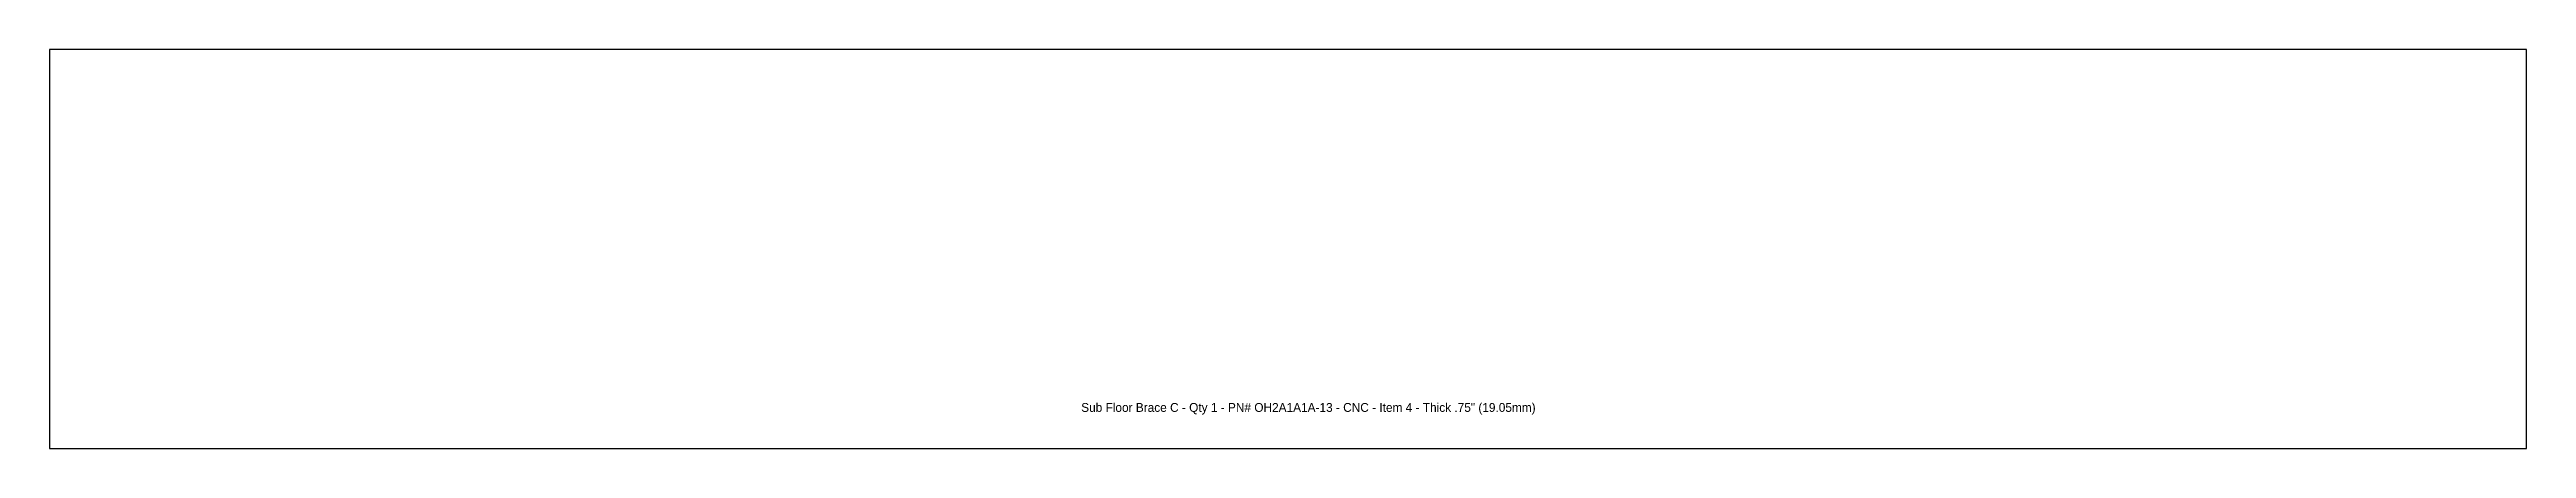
# Model space of a CAD drawing. Extents: x 0.7 to 14.7, y 1.8 to 4.1.
import ezdxf

# ---------------------------------------------------------------- set-up
doc = ezdxf.new("R2010")
doc.units = 0
doc.header["$MEASUREMENT"] = 0
doc.layers.get('0').update_dxf_attribs({"linetype": 'CONTINUOUS'})
doc.layers.add('Info', color=4, linetype='CONTINUOUS')
doc.styles.add('Annotative', font='txt')

msp = doc.modelspace()

# ---------------------------------------------------------------- linework, layer by layer
at = {"color": 7, "linetype": 'Continuous'}
msp.add_lwpolyline([(0.74, 1.844), (14.723, 1.844), (14.723, 4.094), (0.74, 4.094)], close=True, dxfattribs=at)

# ---------------------------------------------------------------- texts
at = {"layer": 'Info', "style": 'Annotative'}
msp.add_text('Sub Floor Brace C - Qty 1 - PN# OH2A1A1A-13 - CNC - Item 4 - Thick .75" (19.05mm)', height=0.05, dxfattribs=at).set_placement((6.564, 2.05))

doc.saveas('drawing.dxf')
